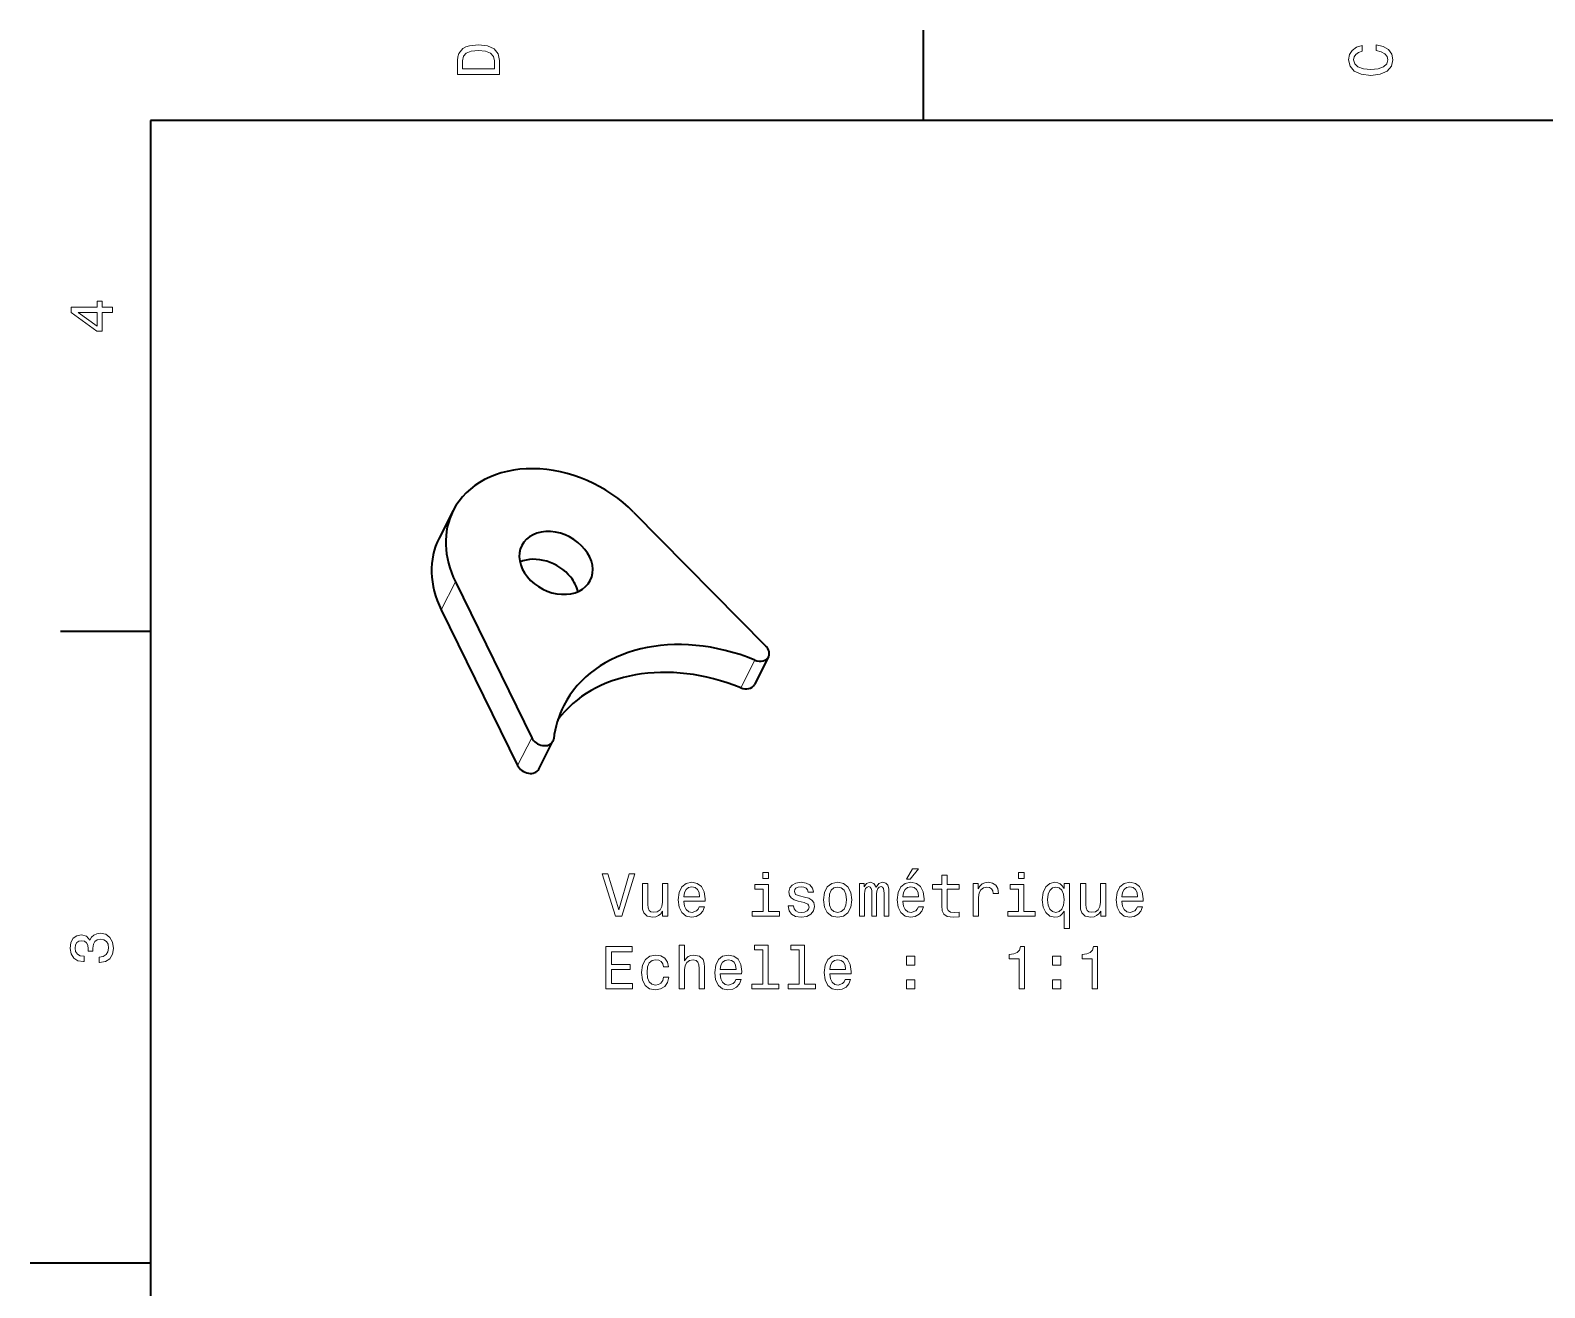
# Model space of a CAD drawing. Extents: x 0 to 297, y 0 to 210.
# Drawn here: x 0 to 126, y 103 to 207.5 of the extents above; entities that cross this region are included whole.
import ezdxf

# ---------------------------------------------------------------- set-up
doc = ezdxf.new("R2010")
doc.units = 0

msp = doc.modelspace()

# ---------------------------------------------------------------- linework, layer by layer
at = {"color": 7, "lineweight": 35, "ltscale": 0.1875}
for p, q in [((74.300003, 200), (74.300003, 207.5)), ((10, 157.5), (2.5, 157.5))]:
    msp.add_line(p, q, dxfattribs=at)
at = {"color": 7, "lineweight": 35}
for p, q in [((287, 200), (10, 200)), ((10, 200), (10, 10))]:
    msp.add_line(p, q, dxfattribs=at)
at = {"color": 7, "lineweight": 35, "ltscale": 0.06482}
for p, q in [((35.174911, 167.575912), (33.996086, 165.266602)), ((61.39946, 155.408447), (60.220634, 153.099121)), ((42.293205, 146.073532), (43.472031, 148.382843))]:
    msp.add_line(p, q, dxfattribs=at)
at = {"color": 7, "lineweight": 35, "ltscale": 0.391339}
msp.add_line((50.182701, 167.442108), (61.181431, 156.303802), dxfattribs=at)
at = {"color": 7, "lineweight": 13, "ltscale": 0.06482}
for p, q in [((34.180092, 159.323471), (35.358917, 161.632782)), ((60.264481, 155.13826), (59.085655, 152.828949)), ((40.531017, 146.363739), (41.709843, 148.67305))]:
    msp.add_line(p, q, dxfattribs=at)
at = {"color": 7, "lineweight": 35, "ltscale": 0.360805}
for p, q in [((35.358917, 161.632782), (41.709843, 148.67305)), ((34.180092, 159.323471), (40.531017, 146.363739))]:
    msp.add_line(p, q, dxfattribs=at)
at = {"color": 7, "lineweight": 35, "ltscale": 0.25}
msp.add_line((10, 105), (0, 105), dxfattribs=at)
at = {"color": 7, "lineweight": 13}
for points in [[(35.533215, 204.994965), (35.533215, 203.829971), (39.033215, 203.829971), (39.033215, 204.994965), (38.922264, 205.544678), (38.584366, 205.953171), (38.034657, 206.205338), (37.283215, 206.296112), (36.516644, 206.215424), (36.21405, 206.114563), (35.971977, 205.973343), (35.644165, 205.56485), (35.563473, 205.297562)], [(35.951801, 204.959656), (36.027451, 205.342941), (36.259438, 205.605194), (36.672985, 205.761536), (37.283215, 205.811966), (37.873272, 205.756485), (38.286816, 205.600143), (38.533936, 205.332855), (38.614628, 204.959656), (38.614628, 204.298996), (35.951801, 204.298996)], [(111.93206, 205.817017), (112.35569, 205.716141), (112.658287, 205.549713), (112.844887, 205.317734), (112.905403, 205.045395), (112.814629, 204.71759), (112.54229, 204.460388), (112.098488, 204.28891), (111.483215, 204.233429), (110.872986, 204.28891), (110.424141, 204.455338), (110.151802, 204.71254), (110.055984, 205.045395), (110.106415, 205.287476), (110.247627, 205.494247), (110.474571, 205.655624), (110.787247, 205.766571), (110.787247, 206.245682), (110.308144, 206.094391), (109.94503, 205.832138), (109.718086, 205.474075), (109.637398, 205.045395), (109.763474, 204.510818), (110.116501, 204.10231), (110.696472, 203.840057), (111.483215, 203.749283), (112.269958, 203.840057), (112.84993, 204.10231), (113.208, 204.510818), (113.329041, 205.045395), (113.233215, 205.51442), (112.965927, 205.892654), (112.527161, 206.159943), (111.93206, 206.301163)], [(6.833213, 184.02739), (6.833213, 184.481277), (5.965778, 184.481277), (5.965778, 184.98056), (5.56232, 184.98056), (5.56232, 184.481277), (3.408862, 184.481277), (3.408862, 184.022339), (5.521974, 182.489197), (5.965778, 182.489197), (5.965778, 184.02739)], [(5.56232, 182.912827), (3.993876, 184.02739), (5.56232, 184.02739)], [(49.81422, 137.360092), (48.936699, 134.379532), (48.033958, 137.360092), (47.554852, 137.360092), (48.684536, 133.855042), (49.188858, 133.855042), (50.293327, 137.360092)], [(61.4086, 137.476074), (60.939579, 137.476074), (60.939579, 136.971756), (61.4086, 136.971756)], [(72.8769, 136.931412), (73.174454, 136.931412), (73.875458, 137.788757), (73.381226, 137.788757)], [(82.660759, 137.476074), (82.191742, 137.476074), (82.191742, 136.971756), (82.660759, 136.971756)], [(53.01667, 136.563248), (52.572865, 136.563248), (52.572865, 134.999847), (52.52243, 134.636749), (52.376179, 134.374496), (52.149235, 134.213104), (51.851685, 134.162674), (51.614651, 134.203018), (51.463356, 134.324066), (51.377621, 134.530838), (51.357449, 134.823334), (51.357449, 136.563248), (50.913643, 136.563248), (50.913643, 134.78299), (50.928772, 134.424927), (51.024593, 134.12738), (51.317101, 133.855042), (51.786121, 133.759216), (52.038284, 133.794525), (52.255142, 133.8853), (52.441742, 134.041641), (52.593037, 134.268585), (52.593037, 133.855042), (53.01667, 133.855042)], [(54.353123, 135.080551), (56.128342, 135.080551), (56.133385, 135.287323), (56.052692, 135.867294), (55.830788, 136.30101), (55.477764, 136.563248), (55.008743, 136.659073), (54.549809, 136.558212), (54.196785, 136.275787), (53.969837, 135.816864), (53.889149, 135.21167), (53.964794, 134.591354), (54.191742, 134.137466), (54.539722, 133.855042), (54.993614, 133.759216), (55.386986, 133.824783), (55.709751, 133.996246), (55.946785, 134.268585), (56.082951, 134.631699), (55.644192, 134.631699), (55.553413, 134.429962), (55.422287, 134.278671), (55.049088, 134.157639), (54.761627, 134.213104), (54.544765, 134.389618), (54.403557, 134.677094), (54.353123, 135.065414)], [(54.353123, 135.453751), (54.4086, 135.801727), (54.544765, 136.058929), (54.751541, 136.215271), (55.023872, 136.270752), (55.291164, 136.215271), (55.497936, 136.058929), (55.624016, 135.801727), (55.669407, 135.453751)], [(61.393471, 134.228241), (61.393471, 136.472473), (60.2537, 136.472473), (60.2537, 136.094238), (60.949665, 136.094238), (60.949665, 134.228241), (60.041885, 134.228241), (60.041885, 133.855042), (62.311337, 133.855042), (62.311337, 134.228241)], [(64.399231, 135.433578), (63.970558, 135.534439), (63.652836, 135.650436), (63.546928, 135.887466), (63.577187, 136.053894), (63.683098, 136.174927), (63.854565, 136.25058), (64.101685, 136.280838), (64.338715, 136.25058), (64.525314, 136.15979), (64.646355, 136.023636), (64.696785, 135.842072), (65.130501, 135.842072), (65.130501, 135.852158), (65.054855, 136.179962), (64.848083, 136.43718), (64.525314, 136.598557), (64.101685, 136.659073), (63.673012, 136.598557), (63.360329, 136.432129), (63.163643, 136.185013), (63.103127, 135.87233), (63.148514, 135.569733), (63.289722, 135.357925), (63.521713, 135.206619), (63.859608, 135.100723), (64.353844, 134.979675), (64.656441, 134.853607), (64.737129, 134.752731), (64.767387, 134.60144), (64.722, 134.414841), (64.600967, 134.273636), (64.404282, 134.182846), (64.142029, 134.152588), (63.864655, 134.182846), (63.662922, 134.288757), (63.526756, 134.460236), (63.471279, 134.697266), (63.042606, 134.697266), (63.113213, 134.293808), (63.319984, 134.001297), (63.647793, 133.824783), (64.101685, 133.759216), (64.575745, 133.824783), (64.923729, 134.001297), (65.135544, 134.283722), (65.211197, 134.651871), (65.155716, 134.969589), (64.999374, 135.186447), (64.742172, 135.327667)], [(65.977768, 135.206619), (66.058456, 134.591354), (66.290443, 134.137466), (66.6586, 133.855042), (67.152832, 133.759216), (67.642029, 133.855042), (68.010185, 134.132416), (68.242172, 134.586304), (68.327911, 135.206619), (68.242172, 135.821899), (68.010185, 136.280838), (67.642029, 136.558212), (67.152832, 136.659073), (66.6586, 136.558212), (66.290443, 136.275787), (66.058456, 135.821899)], [(66.431656, 135.21167), (66.477043, 135.665558), (66.618256, 135.993378), (66.8452, 136.195099), (67.152832, 136.265701), (67.455429, 136.195099), (67.682373, 135.998413), (67.823586, 135.665558), (67.874016, 135.21167), (67.823586, 134.752731), (67.682373, 134.419876), (67.455429, 134.218155), (67.152832, 134.152588), (66.8452, 134.218155), (66.618256, 134.419876), (66.477043, 134.752731)], [(68.968399, 133.855042), (69.3769, 133.855042), (69.3769, 135.665558), (69.402115, 135.937897), (69.477768, 136.134583), (69.593758, 136.25058), (69.745056, 136.295959), (69.866096, 136.255615), (69.946785, 136.154755), (69.987129, 135.983276), (70.002258, 135.756332), (70.002258, 133.855042), (70.385544, 133.855042), (70.385544, 135.665558), (70.410767, 135.932846), (70.486412, 136.129532), (70.607452, 136.25058), (70.758743, 136.295959), (70.879784, 136.255615), (70.960472, 136.154755), (71.01091, 135.756332), (71.01091, 133.855042), (71.419411, 133.855042), (71.419411, 135.726074), (71.394196, 136.11441), (71.313499, 136.411957), (71.152115, 136.593521), (70.88987, 136.659073), (70.58223, 136.558212), (70.3452, 136.265701), (70.1586, 136.553162), (69.845917, 136.659073), (69.558456, 136.558212), (69.361771, 136.275787), (69.361771, 136.563248), (68.968399, 136.563248)], [(72.56926, 135.080551), (74.344482, 135.080551), (74.349518, 135.287323), (74.268829, 135.867294), (74.046928, 136.30101), (73.693901, 136.563248), (73.224884, 136.659073), (72.765945, 136.558212), (72.412926, 136.275787), (72.185974, 135.816864), (72.105286, 135.21167), (72.180939, 134.591354), (72.407883, 134.137466), (72.755859, 133.855042), (73.209755, 133.759216), (73.603127, 133.824783), (73.925888, 133.996246), (74.162926, 134.268585), (74.299088, 134.631699), (73.860329, 134.631699), (73.769547, 134.429962), (73.638428, 134.278671), (73.265228, 134.157639), (72.977768, 134.213104), (72.76091, 134.389618), (72.619698, 134.677094), (72.56926, 135.065414)], [(72.56926, 135.453751), (72.624741, 135.801727), (72.76091, 136.058929), (72.967682, 136.215271), (73.240013, 136.270752), (73.507301, 136.215271), (73.714073, 136.058929), (73.840157, 135.801727), (73.885544, 135.453751)], [(75.812057, 136.094238), (75.812057, 134.73761), (75.842316, 134.298843), (75.983528, 133.996246), (76.265945, 133.819733), (76.745056, 133.759216), (77.269547, 133.784439), (77.269547, 134.167725), (76.886261, 134.137466), (76.538284, 134.177811), (76.351685, 134.303894), (76.270988, 134.515701), (76.255859, 134.813248), (76.255859, 136.094238), (77.269547, 136.094238), (77.269547, 136.472473), (76.255859, 136.472473), (76.255859, 137.264267), (75.812057, 137.264267), (75.812057, 136.472473), (75.045486, 136.472473), (75.045486, 136.094238)], [(78.419403, 133.855042), (78.863205, 133.855042), (78.863205, 135.403305), (78.9086, 135.776505), (79.044769, 136.043808), (79.26667, 136.205185), (79.564217, 136.260666), (79.786118, 136.225357), (79.952545, 136.124496), (80.053406, 135.953018), (80.088715, 135.721039), (80.53756, 135.721039), (80.477043, 136.129532), (80.310616, 136.422043), (80.033234, 136.598557), (79.654999, 136.659073), (79.397789, 136.618729), (79.175888, 136.517868), (78.979202, 136.34639), (78.822861, 136.11441), (78.822861, 136.563248), (78.419403, 136.563248)], [(82.64563, 134.228241), (82.64563, 136.472473), (81.505859, 136.472473), (81.505859, 136.094238), (82.201828, 136.094238), (82.201828, 134.228241), (81.294044, 134.228241), (81.294044, 133.855042), (83.563492, 133.855042), (83.563492, 134.228241)], [(85.989288, 136.144669), (85.832947, 136.371613), (85.656433, 136.53299), (85.449661, 136.623779), (85.212631, 136.659073), (84.783958, 136.558212), (84.451103, 136.275787), (84.234245, 135.821899), (84.1586, 135.21167), (84.234245, 134.59639), (84.451103, 134.142502), (84.783958, 133.855042), (85.212631, 133.759216), (85.449661, 133.789474), (85.651398, 133.875214), (85.827904, 134.031555), (85.989288, 134.268585), (85.989288, 132.806046), (86.43309, 132.806046), (86.43309, 136.563248), (85.989288, 136.563248)], [(84.612488, 135.21167), (84.657875, 135.660522), (84.799088, 135.988327), (85.010902, 136.190063), (85.288284, 136.260666), (85.580788, 136.190063), (85.802689, 135.993378), (85.933807, 135.665558), (85.984245, 135.21167), (85.933807, 134.752731), (85.802689, 134.424927), (85.580788, 134.22319), (85.288284, 134.157639), (85.010902, 134.22319), (84.799088, 134.424927), (84.657875, 134.757782)], [(89.448944, 136.563248), (89.005142, 136.563248), (89.005142, 134.999847), (88.954704, 134.636749), (88.808456, 134.374496), (88.581505, 134.213104), (88.283951, 134.162674), (88.046921, 134.203018), (87.89563, 134.324066), (87.809891, 134.530838), (87.789719, 134.823334), (87.789719, 136.563248), (87.345917, 136.563248), (87.345917, 134.78299), (87.361046, 134.424927), (87.456863, 134.12738), (87.749374, 133.855042), (88.218399, 133.759216), (88.470551, 133.794525), (88.687416, 133.8853), (88.874008, 134.041641), (89.025314, 134.268585), (89.025314, 133.855042), (89.448944, 133.855042)], [(90.7854, 135.080551), (92.560608, 135.080551), (92.565659, 135.287323), (92.484962, 135.867294), (92.263062, 136.30101), (91.910034, 136.563248), (91.441017, 136.659073), (90.982086, 136.558212), (90.629059, 136.275787), (90.402115, 135.816864), (90.321419, 135.21167), (90.397064, 134.591354), (90.624008, 134.137466), (90.972, 133.855042), (91.425888, 133.759216), (91.81926, 133.824783), (92.142029, 133.996246), (92.379059, 134.268585), (92.515228, 134.631699), (92.076462, 134.631699), (91.985687, 134.429962), (91.854561, 134.278671), (91.481361, 134.157639), (91.193893, 134.213104), (90.977036, 134.389618), (90.835831, 134.677094), (90.7854, 135.065414)], [(90.7854, 135.453751), (90.840866, 135.801727), (90.977036, 136.058929), (91.183807, 136.215271), (91.456146, 136.270752), (91.723434, 136.215271), (91.930206, 136.058929), (92.05629, 135.801727), (92.101677, 135.453751)], [(5.73379, 129.979111), (5.769093, 129.979111), (6.253242, 130.059799), (6.616354, 130.296829), (6.848343, 130.670029), (6.934078, 131.164276), (6.848343, 131.688766), (6.626441, 132.082138), (6.273415, 132.334305), (5.819525, 132.425079), (5.521974, 132.384735), (5.279899, 132.273788), (5.0933, 132.092224), (4.957133, 131.850143), (4.684798, 132.177963), (4.251081, 132.293961), (3.857709, 132.218307), (3.560158, 132.00145), (3.373559, 131.648422), (3.307997, 131.164276), (3.388689, 130.710388), (3.610591, 130.362396), (3.963617, 130.135452), (4.432637, 130.059799), (4.46794, 130.059799), (4.46794, 130.508652), (4.145173, 130.548996), (3.913184, 130.680115), (3.771974, 130.891937), (3.721542, 131.189484), (3.761888, 131.451736), (3.867795, 131.643372), (4.039265, 131.759369), (4.271254, 131.804764), (4.518372, 131.759369), (4.684798, 131.638336), (4.785663, 131.426514), (4.815922, 131.139053), (4.810879, 130.942368), (5.209294, 130.942368), (5.199208, 131.189484), (5.244596, 131.507217), (5.365634, 131.744247), (5.56232, 131.885452), (5.819525, 131.935883), (6.112032, 131.880417), (6.328891, 131.734161), (6.465058, 131.502167), (6.510447, 131.194534), (6.460014, 130.876801), (6.308718, 130.644821), (6.066643, 130.498566), (5.73379, 130.443085)], [(47.877621, 127.808212), (50.096642, 127.808212), (50.096642, 128.231842), (48.341599, 128.231842), (48.341599, 129.417007), (49.904999, 129.417007), (49.904999, 129.835587), (48.341599, 129.835587), (48.341599, 130.884583), (50.056293, 130.884583), (50.056293, 131.308212), (47.877621, 131.308212)], [(53.964794, 127.808212), (54.4086, 127.808212), (54.4086, 129.371613), (54.453987, 129.729675), (54.600243, 129.991928), (54.827187, 130.15332), (55.12978, 130.213837), (55.371857, 130.163406), (55.523155, 130.027237), (55.598801, 129.800293), (55.624016, 129.497696), (55.624016, 127.808212), (56.067822, 127.808212), (56.067822, 129.58847), (56.047649, 129.946533), (55.956871, 130.244095), (55.659321, 130.516418), (55.195343, 130.612244), (54.943184, 130.57695), (54.726322, 130.481125), (54.544765, 130.329819), (54.4086, 130.123047), (54.4086, 131.429245), (53.964794, 131.429245)], [(60.919407, 131.056046), (60.919407, 128.181412), (60.006584, 128.181412), (60.006584, 127.808212), (62.270992, 127.808212), (62.270992, 128.181412), (61.363213, 128.181412), (61.363213, 131.429245), (60.223442, 131.429245), (60.223442, 131.056046)], [(63.955429, 131.056046), (63.955429, 128.181412), (63.042606, 128.181412), (63.042606, 127.808212), (65.307014, 127.808212), (65.307014, 128.181412), (64.399231, 128.181412), (64.399231, 131.429245), (63.259464, 131.429245), (63.259464, 131.056046)], [(82.242172, 127.808212), (82.701103, 127.808212), (82.701103, 131.333435), (82.35817, 131.333435), (82.267387, 131.025787), (82.085831, 130.819016), (81.808456, 130.697983), (81.425171, 130.657639), (81.425171, 130.299561), (82.242172, 130.299561)], [(88.314217, 127.808212), (88.773148, 127.808212), (88.773148, 131.333435), (88.430206, 131.333435), (88.339432, 131.025787), (88.157875, 130.819016), (87.880493, 130.697983), (87.497208, 130.657639), (87.497208, 130.299561), (88.314217, 130.299561)], [(52.653557, 129.618729), (53.092316, 129.618729), (53.001541, 130.022186), (52.784679, 130.33992), (52.446785, 130.536606), (52.008022, 130.612244), (51.523872, 130.511383), (51.155716, 130.228958), (50.923729, 129.770035), (50.843037, 129.154755), (50.918686, 128.544525), (51.14563, 128.090637), (51.5037, 127.808212), (51.992893, 127.712395), (52.426613, 127.78804), (52.764507, 127.999855), (52.996494, 128.332703), (53.097359, 128.776505), (52.673729, 128.776505), (52.59808, 128.494095), (52.456871, 128.282272), (52.255142, 128.151154), (52.008022, 128.110809), (51.700386, 128.176361), (51.478485, 128.378098), (51.342316, 128.705902), (51.296928, 129.169891), (51.342316, 129.623779), (51.483528, 129.951584), (51.710472, 130.15332), (52.008022, 130.223923), (52.270271, 130.178528), (52.466957, 130.062531), (52.59808, 129.870895)], [(57.389145, 129.033722), (59.164364, 129.033722), (59.169407, 129.240494), (59.088715, 129.820465), (58.866814, 130.254181), (58.513786, 130.516418), (58.044765, 130.612244), (57.585835, 130.511383), (57.232807, 130.228958), (57.005863, 129.770035), (56.925171, 129.164841), (57.00082, 128.544525), (57.227764, 128.090637), (57.575745, 127.808212), (58.029636, 127.712395), (58.423008, 127.777954), (58.745773, 127.949425), (58.982807, 128.221756), (59.118973, 128.584869), (58.680214, 128.584869), (58.589436, 128.383133), (58.458313, 128.231842), (58.085114, 128.110809), (57.797649, 128.166275), (57.580788, 128.342789), (57.439579, 128.630264), (57.389145, 129.018585)], [(57.389145, 129.406921), (57.444622, 129.754898), (57.580788, 130.0121), (57.787563, 130.168442), (58.059898, 130.223923), (58.327187, 130.168442), (58.533958, 130.0121), (58.660042, 129.754898), (58.705429, 129.406921)], [(66.497215, 129.033722), (68.27243, 129.033722), (68.277473, 129.240494), (68.196785, 129.820465), (67.974884, 130.254181), (67.621857, 130.516418), (67.152832, 130.612244), (66.693901, 130.511383), (66.340881, 130.228958), (66.11393, 129.770035), (66.033241, 129.164841), (66.108887, 128.544525), (66.335831, 128.090637), (66.683815, 127.808212), (67.137711, 127.712395), (67.531082, 127.777954), (67.853844, 127.949425), (68.090881, 128.221756), (68.227043, 128.584869), (67.788284, 128.584869), (67.697502, 128.383133), (67.566383, 128.231842), (67.193184, 128.110809), (66.905716, 128.166275), (66.688858, 128.342789), (66.547653, 128.630264), (66.497215, 129.018585)], [(66.497215, 129.406921), (66.552689, 129.754898), (66.688858, 130.0121), (66.89563, 130.168442), (67.167969, 130.223923), (67.435257, 130.168442), (67.642029, 130.0121), (67.768112, 129.754898), (67.813499, 129.406921)], [(72.8769, 129.764984), (73.572861, 129.764984), (73.572861, 130.516418), (72.8769, 130.516418)], [(85.020988, 129.764984), (85.716949, 129.764984), (85.716949, 130.516418), (85.020988, 130.516418)], [(72.8769, 127.808212), (73.572861, 127.808212), (73.572861, 128.559647), (72.8769, 128.559647)], [(85.020988, 127.808212), (85.716949, 127.808212), (85.716949, 128.559647), (85.020988, 128.559647)]]:
    msp.add_lwpolyline(points, close=True, dxfattribs=at)
at = {"color": 7, "lineweight": 35}
for centre, major_axis, start_param, end_param in [((43.725452, 163.211487), (-8.550407, 4.364685), 4.3022601566, 6.2832247307), ((43.725452, 163.211487), (-8.550407, 4.364685), 0.0000394235, 0.793348983), ((42.546627, 160.902161), (-8.550407, 4.364685), 0.0000394235, 0.793348983), ((43.725452, 163.211487), (-2.850136, 1.454895), 4.1782281844, 6.2832036812), ((43.725452, 163.211487), (-2.850136, 1.454895), 0.000018374, 3.1416110276), ((42.546627, 160.902161), (-2.850136, 1.454895), 4.1782281844, 5.7219606493), ((43.725452, 163.211487), (-2.850136, 1.454895), 3.1416110276, 4.1782281844), ((42.546627, 160.902161), (-2.850136, 1.454895), 3.7027087333, 4.1782281844), ((56.843998, 144.990295), (-12.469345, 6.365173), 4.8245749784, 6.283225352), ((60.508801, 155.863113), (-0.890667, 0.454651), 3.1415755026, 4.3022601566), ((55.665173, 142.680984), (-12.469345, 6.365173), 4.8245749784, 6.1612935273), ((60.508801, 155.863113), (-0.890667, 0.454651), 1.6829823248, 3.1415755026), ((59.329975, 153.553802), (-0.890667, 0.454651), 1.6829823248, 3.1415755026), ((56.843998, 144.990295), (-12.469345, 6.365173), 0.0000400448, 0.2710341611), ((42.581356, 148.837494), (-0.890667, 0.454651), 0.793348983, 3.1416060261), ((42.581356, 148.837494), (-0.890667, 0.454651), 3.1416060261, 3.4126268147), ((41.402531, 146.528183), (-0.890667, 0.454651), 0.793348983, 3.1416060261)]:
    msp.add_ellipse(centre, major_axis=major_axis, ratio=0.761472, start_param=start_param, end_param=end_param, dxfattribs=at)

doc.saveas('drawing.dxf')
